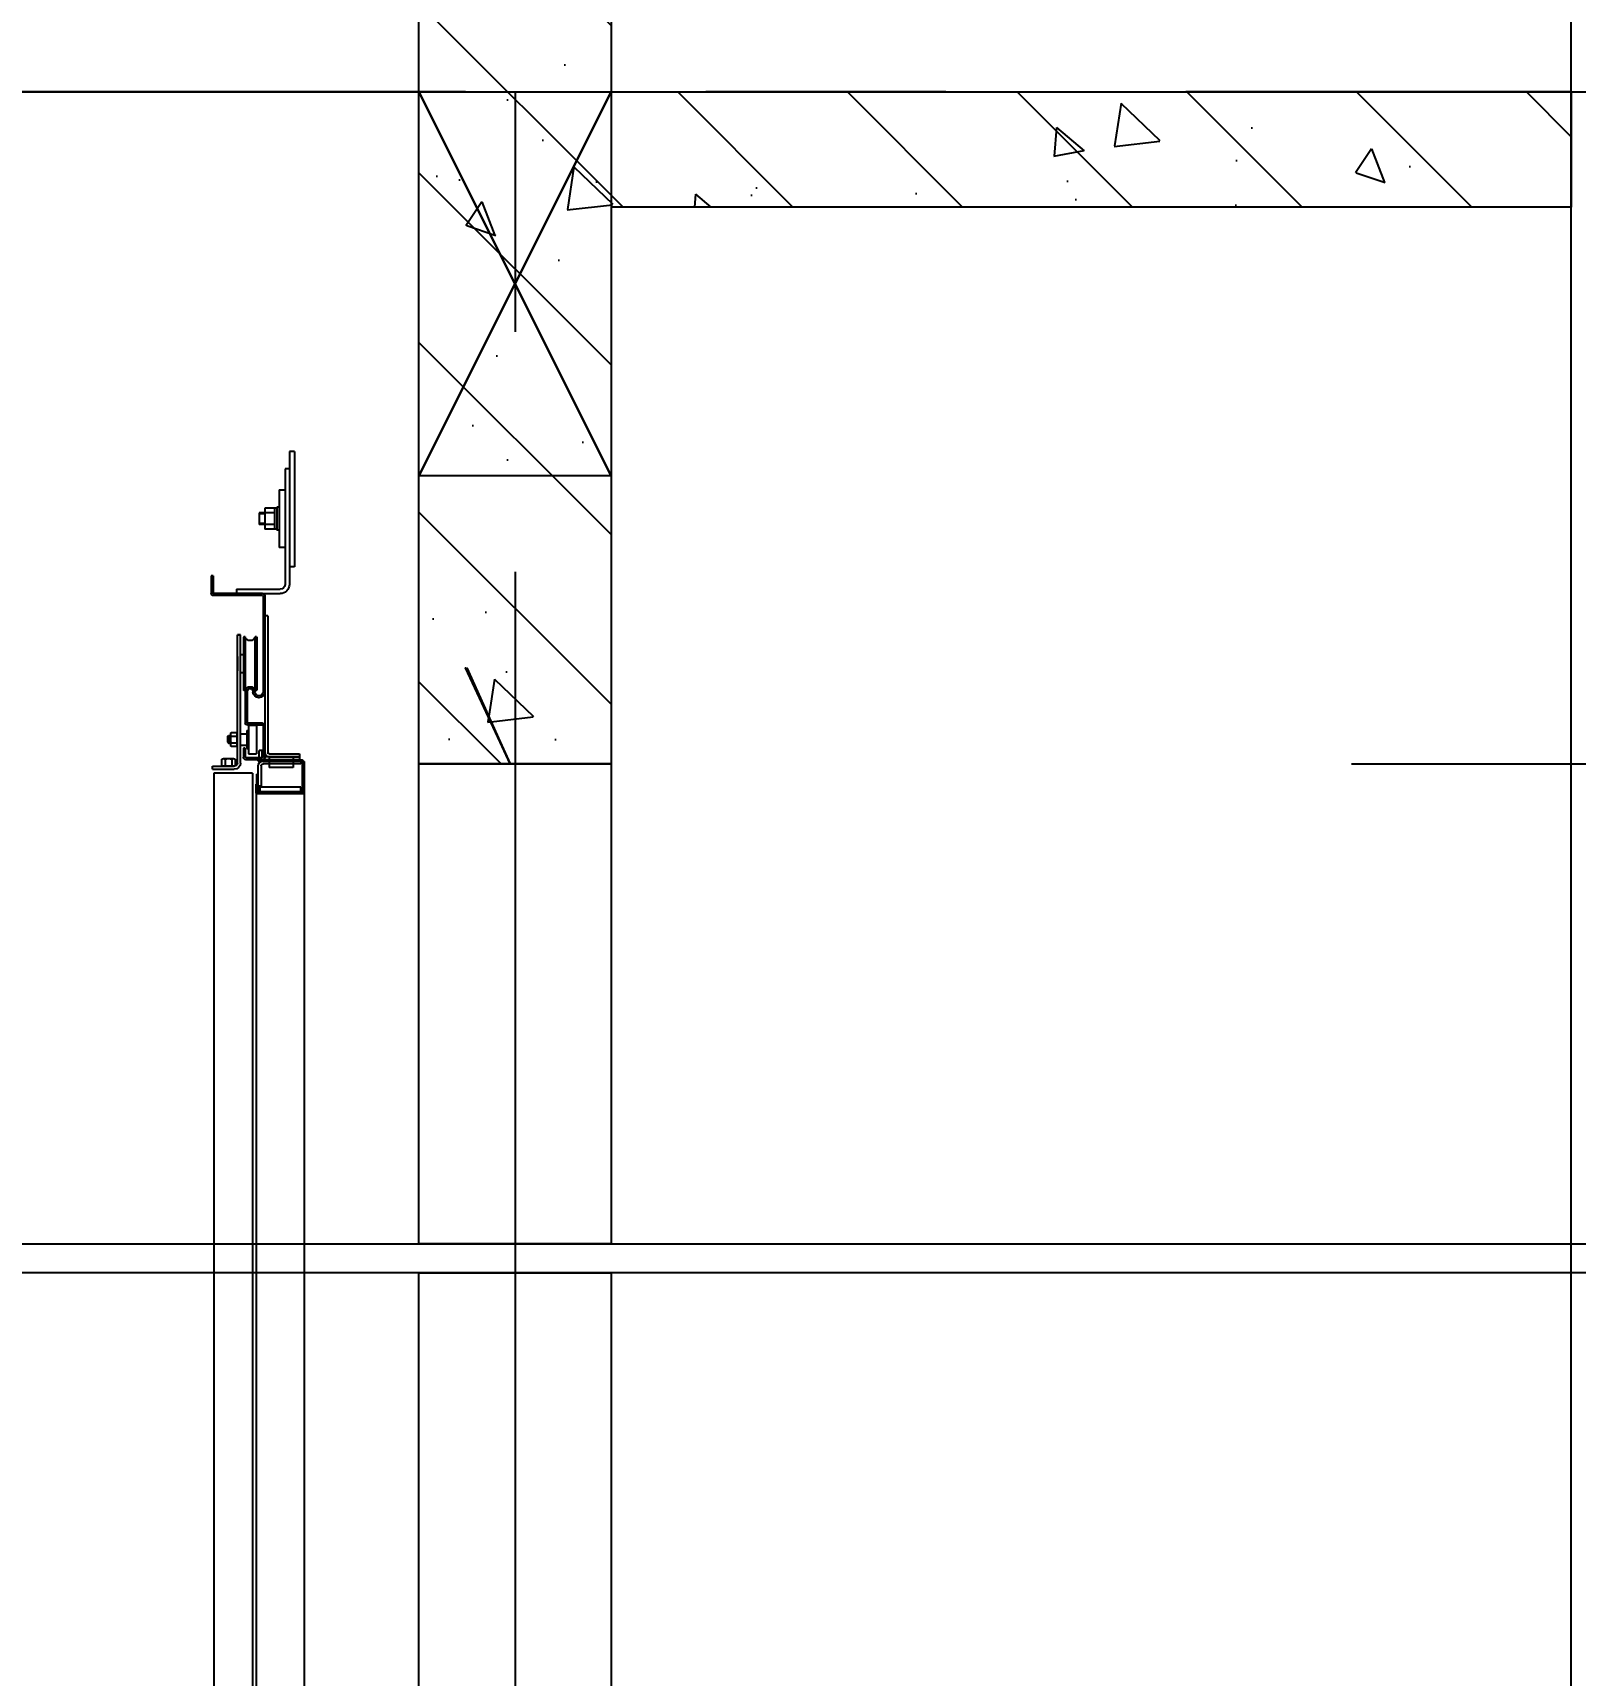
# Model space of a CAD drawing. Extents: x -678900 to 2378000, y 0 to 1840591.
# Drawn here: x -121628 to -120022, y 692771 to 694482 of the extents above; entities that cross this region are included whole.
import ezdxf

# ---------------------------------------------------------------- set-up
doc = ezdxf.new("R2010")
doc.units = 0
doc.header["$LTSCALE"] = 1000
doc.header["$MEASUREMENT"] = 0
doc.header["$PDMODE"] = 1
doc.linetypes.add('CENTER', pattern=[2, 1.25, -0.25, 0.25, -0.25])
doc.linetypes.add('DASH', pattern=[0.35, 0.25, -0.1])
doc.layers.get('0').update_dxf_attribs({"linetype": 'CONTINUOUS'})
doc.layers.get('DEFPOINTS').update_dxf_attribs({"color": 8, "linetype": 'CONTINUOUS'})
for name, color, linetype in [('AD-ARCH-AXIS', 1, 'CENTER'), ('AD-AXIS-AXIS', 1, 'CENTER'), ('AD-DIMS-INSD', 73, 'CONTINUOUS'), ('AD-INDX', 43, 'CONTINUOUS'), ('AE-ELEV-4', 251, 'CONTINUOUS'), ('AE-FLOR', 151, 'CONTINUOUS'), ('AE-HDWR-COVR', 8, 'CONTINUOUS'), ('AE-STRU-HACH', 40, 'CONTINUOUS'), ('AE-WALL', 255, 'CONTINUOUS'), ('AE-WALL-HACH', 15, 'CONTINUOUS'), ('C-XREF-INT', 7, 'CONTINUOUS')]:
    doc.layers.add(name, color=color, linetype=linetype)
doc.layers.add('DEFPOINTS-1', color=251, linetype='CONTINUOUS', plot=False)
doc.styles.add('TH-STYLE3', font='TSSDENG', dxfattribs={"width": 0.7, "bigfont": 'TSSDCHN'})
doc.dimstyles.new('TH-DIM50', dxfattribs={"dimscale": 50, "dimtxt": 2.5, "dimasz": 1, "dimexe": 1, "dimexo": 1, "dimgap": 1.5, "dimtad": 1, "dimdec": 0, "dimdsep": 46, "dimtxsty": 'TH-STYLE3', "dimblk1": 'ARCHTICK', "dimblk2": 'ARCHTICK', "dimsah": 1, "dimcen": -1, "dimclrd": 256, "dimclre": 256, "dimclrt": 256, "dimazin": 0, "dimtfac": 1, "dimtdec": 0, "dimtix": 1, "dimtmove": 2, "dimatfit": 0, "dimldrblk": 'ARCHTICK', "dimfxl": 0, "dimtolj": 1, "dimtzin": 0, "dimlwd": -1, "dimlwe": -1, "dimarcsym": 0})

# ---------------------------------------------------------------- blocks, each defined once
blk = doc.blocks.new('DXMX_View_SectionJoint_DEFAULT_191026113000218197')
at = {"layer": 'AE-STRU-HACH'}
h = blk.add_hatch(dxfattribs=at)
h.set_pattern_fill('钢筋混凝土', color=40, scale=50, style=0)
h.set_pattern_definition([(315, (0, 0), (88.38835, 88.38835), []), (320, (0, 0), (-31.376, -358.63), [37.5, -412.5]), (265, (0, 0), (376.096, 69.3757), [30, -330]), (10.4514, (-2.6, -29.9), (344.72, -289.2547), [31.87, -350.571]), (316.1842, (100, -2e-14), (-82.7595, -533.6205), [56.25, -618.75]), (6.6356, (93.1, -44.47), (487.059, -467.331), [47.805, -525.856]), (261.1842, (100, -2e-14), (487.059, -467.331), [45, -495]), (291, (75, -50), (-201.3094, -298.4535), [37.5, -412.5]), (236, (75, -50), (362.575, -121.6577), [30, -330]), (341.4514, (58.22, -74.87), (161.265, -420.1113), [31.87, -350.571]), (307.5, (0, 0), (166.4469, -6.0799), [0, -326, 0, -335, 0, -331.25]), (277.5, (0, 0), (197.2059, -131.5348), [0, -191, 0, -318.5, 0, -126.25]), (237.5, (2e-14, 111.5), (-11.2774, -266.9112), [0, -125, 0, -390, 0, -517.5]), (227.5, (3e-14, 161.5), (50.0525, -291.593), [0, -162.5, 0, -259, 0, -367.5])])
h.paths.add_polyline_path([(-7900, 20044.975163), (-8900, 20044.975163), (-8900, 19764.975163), (-9100, 19764.975163), (-9100, 20044.975163), (-10300, 20044.975163), (-10300, 21164.975163), (-10100, 21164.975163), (-10100, 20164.975163), (-7900, 20164.975163), (-7900, 21164.975163), (-7700, 21164.975163), (-7700, 19914.975163), (-6800, 19914.975163), (-6800, 19814.975163), (-7700, 19814.975163), (-7700, 19414.975163), (-7900, 19414.975163)], flags=0)
h.paths.add_polyline_path([(-11400, 19964.975163), (-11200, 19964.975163), (-11200, 19464.975163), (-11400, 19464.975163)], flags=0)
h.paths.add_polyline_path([(-11400, 18464.975163), (-11200, 18464.975163), (-11200, 18364.975163), (-11400, 18364.975163)], flags=0)
h.paths.add_polyline_path([(-7900, 17114.975163), (-10100, 17114.975163), (-10100, 16864.975163), (-10300, 16864.975163), (-10300, 17264.975163), (-7700, 17264.975163), (-7700, 16864.975163), (-7900, 16864.975163)], flags=0)
h.paths.add_polyline_path([(-11400, 16265.025163), (-11200, 16265.025163), (-11200, 15664.975163), (-10100, 15664.975163), (-10100, 15264.975163), (-10300, 15264.975163), (-10300, 15544.975163), (-11200, 15544.975163), (-11200, 15064.975163), (-11400, 15064.975163)], flags=0)
h.paths.add_polyline_path([(-7850, 15064.975163), (-7815.33, 14987.925163), (-7805, 14964.975163), (-7815.57, 14987.695163), (-7851.53, 15064.975163), (-7805, 14964.975163), (-7900, 14964.975163), (-7900, 16264.975163), (-7700, 16264.975163), (-7700, 15664.975163), (-6700, 15664.975163), (-6700, 15544.975163), (-7700, 15544.975163), (-7700, 14964.975163), (-7805, 14964.975163)], flags=0)
at = {"layer": 'AE-WALL-HACH'}
h = blk.add_hatch(dxfattribs=at)
h.set_pattern_fill('加气混凝土', color=15, scale=50, style=0)
h.set_pattern_definition([(270, (-183, -177), (600, -300), [0, -600]), (270, (-264, 174), (600, -300), [0, -600]), (270, (-270, -21), (600, -300), [0, -600]), (270, (-93, -234), (600, -300), [0, -600]), (270, (-300, 15), (600, -300), [0, -600]), (270, (285, -294), (600, -300), [0, -600]), (270, (237, -111), (600, -300), [0, -600]), (270, (162, -207), (600, -300), [0, -600]), (270, (150, 282), (600, -300), [0, -600]), (270, (123, -12), (600, -300), [0, -600]), (270, (-30, 102), (600, -300), [0, -600]), (270, (-255, 96), (600, -300), [0, -600]), (270, (-279, -129), (600, -300), [0, -600]), (270, (-15, -294), (600, -300), [0, -600]), (270, (-108, 267), (600, -300), [0, -600]), (270, (-6, 216), (600, -300), [0, -600]), (270, (-48, -18), (600, -300), [0, -600]), (270, (-135, 66), (600, -300), [0, -600]), (270, (63, 114), (600, -300), [0, -600]), (270, (288, 39), (600, -300), [0, -600]), (270, (-234, 243), (600, -300), [0, -600]), (270, (165, -87), (600, -300), [0, -600]), (270, (174, 192), (600, -300), [0, -600]), (270, (252, 240), (600, -300), [0, -600]), (40.6013, (97.143, -257.143), (1800.00001, 1499.999983), [26.342, -11037.111]), (288.43495, (108.57, -214.29), (600, -1500), [27.105, -3767.628]), (0, (82.86, -214.3), (600, -300), [25.714, -1174.286]), (71.56505, (74.29, -240), (599.99996, 1500), [27.105, -3767.628]), (323.1301, (74.29, -240), (600, -300), [28.571, -2971.428]), (45, (-231.43, -262.86), (600, 300), [24.244, -1672.813]), (315, (-231.43, -228.57), (600, -300), [24.244, -1672.813]), (45, (-248.57, -245.71), (600, 300), [24.244, -1672.813]), (315, (-248.57, -245.71), (600, -300), [24.244, -1672.813]), (26.565, (171.43, 25.7), (1200, 5e-05), [31.944, -638.877]), (90, (200, 40), (600, 300), [34.286, -565.714]), (333.435, (171.43, 88.57), (1200, -3e-06), [31.944, -638.877]), (26.565, (142.86, 74.3), (1200, 5e-05), [31.944, -638.877]), (270, (142.86, 74.3), (600, -300), [34.286, -565.714]), (333.435, (142.86, 40), (1200, -3e-06), [31.944, -638.877]), (17.10273, (-31.429, -200), (3000.000005, 899.999966), [38.861, -16282.9025]), (53.97263, (5.714, -188.57), (4199.999995, 5699.99993), [38.861, -8122.02]), (90, (28.6, -157.14), (600, 300), [37.143, -562.857]), (306.02737, (5.714, -88.57), (4199.999955, -5699.99996), [38.861, -8122.02]), (341.56505, (-28.57, -77.14), (3000, -900), [36.14, -3758.593]), (17.10273, (-65.714, -88.571), (3000.000005, 899.999966), [38.861, -16282.9025]), (53.97263, (-88.57, -120), (4199.999995, 5699.99993), [38.861, -8122.02]), (270, (-88.6, -120), (600, -300), [37.143, -562.857]), (306.02737, (-88.57, -157.143), (4199.999955, -5699.99996), [38.861, -8122.02]), (341.56505, (-65.71, -188.57), (3000, -900), [36.14, -3758.593]), (60.2551, (248.57, -205.714), (600, 900), [23.035, -4814.32]), (0, (237.14, -185.7), (600, -300), [22.857, -1177.143]), (299.74488, (237.14, -185.714), (600, -900), [23.035, -4814.32]), (26.565, (-177.14, -65.7), (1200, 5e-05), [31.944, -638.877]), (78.69007, (-148.57, -51.43), (599.99998, 2700), [29.137, -6089.686]), (311.18593, (-162.857, 3e-14), (6599.999942, -7499.999955), [30.372, -12725.802]), (0, (-191.43, 4e-14), (600, -300), [28.571, -1171.428]), (48.81407, (-211.429, -22.857), (6600.000042, 7499.999867), [30.372, -12725.802]), (286.69924, (-211.429, -22.857), (2999.99997, -9899.999926), [29.829, -12498.538]), (330.9454, (-202.857, -51.43), (599.999995, -300), [29.416, -12325.34]), (19.9831, (74.286, 185.714), (4199.99999, 1500.000006), [33.442, -14012.1975]), (65.55605, (105.714, 197.143), (1799.999963, 3900.000015), [34.523, -14465.1315]), (294.44395, (105.714, 260), (1799.99999, -3900.000002), [34.523, -14465.1315]), (340.01689, (74.286, 271.429), (4199.99999, -1500.000005), [33.442, -14012.1975]), (19.9831, (42.857, 260), (4199.99999, 1500.000006), [33.442, -14012.1975]), (70.0169, (31.43, 228.57), (599.99997, 1500), [33.442, -6989.378]), (289.9831, (31.43, 228.57), (600, -1499.99999), [33.442, -6989.378]), (340.01689, (42.857, 197.143), (4199.99999, -1500.000005), [33.442, -14012.1975]), (32.00538, (20, -37.14), (599.99997, 300.00004), [26.954, -5633.434]), (288.43495, (34.29, 2.86), (600, -1500), [27.105, -3767.628]), (0, (8.57, 2.86), (600, -300), [25.714, -1174.286]), (71.56505, (-4e-15, -22.86), (599.99996, 1500), [27.105, -3767.628]), (324.46232, (-4e-15, -22.857), (2999.999996, -2099.999997), [24.578, -10298.211]), (26.565, (-125.7, 137.14), (1200, 5e-05), [31.944, -638.877]), (90, (-97.14, 151.4), (600, 300), [31.429, -568.571]), (329.03624, (-125.714, 200), (600, -300), [33.32, -6963.822]), (30.96376, (-154.286, 182.857), (599.99997, 300.00004), [33.32, -6963.822]), (270, (-154.3, 182.86), (600, -300), [31.429, -568.571]), (333.435, (-154.3, 151.43), (1200, -3e-06), [31.944, -638.877])])
h.paths.add_polyline_path([(-10300, 20044.975163), (-10100, 20044.975163), (-10100, 17264.975163), (-10300, 17264.975163)], flags=0)
h.paths.add_polyline_path([(-11400, 19464.975163), (-11200, 19464.975163), (-11200, 18464.975163), (-11400, 18464.975163)], flags=0)
h.paths.add_polyline_path([(-7900, 17315.025163), (-7700, 17315.025163), (-7700, 17264.975163), (-7900, 17264.975163)], flags=0)
h.paths.add_polyline_path([(-10300, 16864.975163), (-10100, 16864.975163), (-10100, 15664.975163), (-10300, 15664.975163)], flags=0)
h.paths.add_polyline_path([(-7900, 16864.975163), (-7700, 16864.975163), (-7700, 16264.975163), (-7900, 16264.975163)], flags=0)
h.paths.add_polyline_path([(-10300, 15264.975163), (-10100, 15264.975163), (-10100, 14464.975163), (-10300, 14464.975163)], flags=0)
h.paths.add_polyline_path([(-7851.53, 15064.975163), (-7815.57, 14987.705163), (-7851.53, 15064.975163), (-7815.57, 14987.705163)], flags=0)
at = {"layer": 'AD-ARCH-AXIS', "color": 1, "flags": 128}
blk.add_lwpolyline([(-11548.576136, 15664.975163), (-6700, 15664.975163), (-11548.576136, 15664.975163), (-6700, 15664.975163)], dxfattribs=at)
blk.add_lwpolyline([(-11548.576136, 15664.975163), (-6700, 15664.975163), (-11548.576136, 15664.975163), (-6700, 15664.975163)], dxfattribs=at)
blk.add_lwpolyline([(-11548.576136, 15664.975163), (-6700, 15664.975163), (-11548.576136, 15664.975163), (-6700, 15664.975163)], dxfattribs=at)
at = {"layer": 'AE-FLOR', "ltscale": 0.3, "flags": 128}
for points in [[(-7900, 14964.975163), (-7700, 14964.975163), (-7700, 14464.975163), (-7900, 14464.975163), (-7900, 14964.975163)], [(-7700, 14434.975163), (-7700, 13634.985163), (-7900, 13634.985163), (-7900, 14434.975163), (-7700, 14434.975163)]]:
    blk.add_lwpolyline(points, dxfattribs=at)
at = {"layer": 'AE-STRU-HACH', "color": 7, "ltscale": 0.3, "flags": 128}
blk.add_lwpolyline([(-7850, 15064.975163), (-7815.33, 14987.925163), (-7805, 14964.975163), (-7815.57, 14987.695163), (-7851.53, 15064.975163), (-7805, 14964.975163), (-7900, 14964.975163), (-7900, 16264.975163), (-7700, 16264.975163), (-7700, 15664.975163), (-6700, 15664.975163), (-6700, 15544.975163), (-7700, 15544.975163), (-7700, 14964.975163), (-7805, 14964.975163), (-7850, 15064.975163)], close=True, dxfattribs=at)
at = {"layer": 'AE-WALL', "ltscale": 0.3, "flags": 128}
for points in [[(-7850, 15064.975163), (-7815.33, 14987.925163), (-7805, 14964.975163), (-7815.57, 14987.695163), (-7851.53, 15064.975163), (-7805, 14964.975163), (-7900, 14964.975163), (-7900, 16264.975163), (-7700, 16264.975163), (-7700, 15664.975163), (-6700, 15664.975163), (-6700, 15544.975163), (-7700, 15544.975163), (-7700, 14964.975163), (-7805, 14964.975163), (-7850, 15064.975163)], [(-7851.53, 15064.975163), (-7815.57, 14987.705163), (-7851.53, 15064.975163), (-7815.57, 14987.705163)]]:
    blk.add_lwpolyline(points, dxfattribs=at)
at = {"layer": 'AE-WALL-HACH', "color": 7, "ltscale": 0.3, "flags": 128}
blk.add_lwpolyline([(-7851.53, 15064.975163), (-7815.57, 14987.705163), (-7851.53, 15064.975163), (-7815.57, 14987.705163)], close=True, dxfattribs=at)
at = {"layer": 'DEFPOINTS-1', "ltscale": 0.3, "flags": 128}
for points in [[(-7900, 15664.975163), (-7700, 15664.975163), (-7700, 15264.975163), (-7900, 15264.975163), (-7900, 15664.975163)], [(-7700, 15664.975163), (-7900, 15264.975163), (-7700, 15664.975163), (-7900, 15264.975163)], [(-7700, 15264.975163), (-7900, 15664.975163), (-7700, 15264.975163), (-7900, 15664.975163)]]:
    blk.add_lwpolyline(points, dxfattribs=at)
blk = doc.blocks.new('_ArchTick')
at = {"color": 0, "linetype": 'ByBlock', "const_width": 0.4}
blk.add_lwpolyline([(-0.5, -0.5), (0.5, 0.5)], dxfattribs=at)
blk = doc.blocks.new('*D477')
at = {"layer": 'AD-DIMS-INSD'}
for p, q in [((6609.7, 15390.1), (7138.5, 15390.1)), ((7088.5, 13740), (7088.5, 15390.1)), ((6609.7, 13740), (7138.5, 13740))]:
    blk.add_line(p, q, dxfattribs=at)
at = {"layer": 'DEFPOINTS', "color": 0}
for p in [(6559.7, 15390.1), (7088.5, 15390.1), (6559.7, 13740)]:
    blk.add_point(p, dxfattribs=at)
at = {"layer": 'AD-DIMS-INSD', "xscale": 50, "yscale": 50, "zscale": 50}
for p, rotation in [((7088.5, 15390.1), 90), ((7088.5, 13740), 270)]:
    blk.add_blockref('_ArchTick', p, dxfattribs=dict(at, rotation=rotation))
at = {"layer": 'AD-DIMS-INSD', "insert": (6951, 14565), "char_height": 125, "attachment_point": 5, "rotation": 90, "style": 'TH-STYLE3'}
blk.add_mtext('\\A1;1650', dxfattribs=at)
blk = doc.blocks.new('*D494')
at = {"layer": 'AD-DIMS-INSD'}
for p, q in [((6609.7, 13740), (7138.5, 13740)), ((7088.5, 13040), (7088.5, 13740)), ((6609.7, 13040), (7138.5, 13040))]:
    blk.add_line(p, q, dxfattribs=at)
at = {"layer": 'DEFPOINTS', "color": 0}
for p in [(6559.7, 13740), (7088.5, 13740), (6559.7, 13040)]:
    blk.add_point(p, dxfattribs=at)
at = {"layer": 'AD-DIMS-INSD', "xscale": 50, "yscale": 50, "zscale": 50}
for p, rotation in [((7088.5, 13740), 90), ((7088.5, 13040), 270)]:
    blk.add_blockref('_ArchTick', p, dxfattribs=dict(at, rotation=rotation))
at = {"layer": 'AD-DIMS-INSD', "insert": (6951, 13390), "char_height": 125, "attachment_point": 5, "rotation": 90, "style": 'TH-STYLE3'}
blk.add_mtext('\\A1;700', dxfattribs=at)
blk = doc.blocks.new('*D495')
at = {"layer": 'AD-DIMS-INSD'}
for p, q in [((6609.7, 13040), (7138.5, 13040)), ((7088.5, 11710), (7088.5, 13040)), ((6609.7, 11710), (7138.5, 11710))]:
    blk.add_line(p, q, dxfattribs=at)
at = {"layer": 'DEFPOINTS', "color": 0}
for p in [(6559.7, 13040), (7088.5, 13040), (6559.7, 11710)]:
    blk.add_point(p, dxfattribs=at)
at = {"layer": 'AD-DIMS-INSD', "xscale": 50, "yscale": 50, "zscale": 50}
for p, rotation in [((7088.5, 13040), 90), ((7088.5, 11710), 270)]:
    blk.add_blockref('_ArchTick', p, dxfattribs=dict(at, rotation=rotation))
at = {"layer": 'AD-DIMS-INSD', "insert": (6951, 12359.9), "char_height": 125, "attachment_point": 5, "rotation": 90, "style": 'TH-STYLE3'}
blk.add_mtext('\\A1;2200', dxfattribs=at)
blk = doc.blocks.new('冲顶')
at = {"layer": 'AE-ELEV-4'}
for p, q in [((1332884.4, 856775.3), (1332889.9, 856775.3)), ((1332884.4, 856775.3), (1332884.4, 856655.3)), ((1332889.9, 856775.3), (1332889.9, 856655.3)), ((1332889.9, 856757.3), (1332889.9, 856636.8)), ((1332889.9, 856757.3), (1332894.4, 856757.3)), ((1332894.4, 856757.3), (1332894.4, 856636.8)), ((1332900.4, 856735.3), (1332894.4, 856735.3)), ((1332900.4, 856735.3), (1332900.4, 856675.3)), ((1332900.4, 856717.3), (1332902.9, 856717.3)), ((1332902.9, 856717.3), (1332902.9, 856693.3)), ((1332902.9, 856716.3), (1332915.4, 856716.3)), ((1332905.4, 856716.3), (1332905.4, 856694.3)), ((1332905.4, 856711.3), (1332921.4, 856711.3)), ((1332915.4, 856716.3), (1332915.4, 856694.3)), ((1332915.4, 856710.3), (1332921.4, 856710.3)), ((1332921.4, 856711.3), (1332921.4, 856699.3)), ((1332900.4, 856693.3), (1332902.9, 856693.3)), ((1332902.9, 856694.3), (1332915.4, 856694.3)), ((1332905.4, 856699.3), (1332921.4, 856699.3)), ((1332915.4, 856700.3), (1332921.4, 856700.3)), ((1332894.4, 856675.3), (1332900.4, 856675.3)), ((1332884.4, 856655.3), (1332889.9, 856655.3)), ((1332969.3, 856645.9), (1332969.3, 856627.8)), ((1332969.3, 856645.9), (1332971.3, 856645.9)), ((1332971.3, 856645.9), (1332971.3, 856627.8)), ((1332944.9, 856631.8), (1332899.4, 856631.8)), ((1332944.9, 856627.3), (1332899.4, 856627.3)), ((1332915.3, 856624.8), (1332915.3, 856525.1)), ((1332917.3, 856624.8), (1332917.3, 856525.1)), ((1332917.8, 856627.3), (1332968.8, 856627.3)), ((1332917.8, 856625.3), (1332968.8, 856625.3)), ((1332944.9, 856631.8), (1332944.9, 856627.3)), ((1332912.3, 856604.3), (1332912.3, 856461.8)), ((1332912.3, 856604.3), (1332915.3, 856604.3)), ((1332915.3, 856604.3), (1332915.3, 856461.8)), ((1332924.3, 856582.3), (1332923.8, 856581.8)), ((1332923.8, 856581.8), (1332923.8, 856526.8)), ((1332924.3, 856582.3), (1332925.6, 856582.3)), ((1332925.6, 856582.3), (1332925.6, 856582.1)), ((1332925.6, 856526.3), (1332925.6, 856582.3)), ((1332936.1, 856582.3), (1332936, 856582.1)), ((1332936.1, 856582.3), (1332937.3, 856582.3)), ((1332936.1, 856582.3), (1332936.1, 856526.3)), ((1332937.3, 856582.3), (1332937.8, 856581.8)), ((1332937.8, 856581.8), (1332937.8, 856554.3)), ((1332940.8, 856450.8), (1332940.8, 856584.3)), ((1332940.8, 856584.3), (1332944, 856584.3)), ((1332944, 856584.3), (1332940.8, 856584.3)), ((1332944, 856450.8), (1332944, 856584.3)), ((1332940.8, 856563.8), (1332937.8, 856563.8)), ((1332937.8, 856554.3), (1332937.8, 856526.8)), ((1332944, 856561.8), (1332944, 856546.8)), ((1332937.8, 856544.8), (1332940.8, 856544.8)), ((1332924.3, 856526.3), (1332923.8, 856526.8)), ((1332924.3, 856526.3), (1332925.6, 856526.3)), ((1332925.6, 856526.3), (1332925.6, 856526.6)), ((1332925.8, 856525.3), (1332925.8, 856525.1)), ((1332927.8, 856525.3), (1332927.8, 856525.1)), ((1332933.8, 856525.3), (1332933.8, 856492.8)), ((1332935.8, 856525.3), (1332935.8, 856492.8)), ((1332936.1, 856526.3), (1332936, 856526.6)), ((1332936.1, 856526.3), (1332937.3, 856526.3)), ((1332937.3, 856526.3), (1332937.8, 856526.8)), ((1332915.3, 856489.8), (1332915.3, 856464.3)), ((1332917.3, 856489.8), (1332917.3, 856464.3)), ((1332917.8, 856492.3), (1332933.3, 856492.3)), ((1332917.8, 856490.3), (1332933.3, 856490.3)), ((1332924.3, 856490.3), (1332924.3, 856475.3)), ((1332932.3, 856490.3), (1332924.3, 856490.3)), ((1332932.3, 856490.3), (1332932.3, 856460.3)), ((1332934.3, 856484.8), (1332934.3, 856465.8)), ((1332924.3, 856475.3), (1332924.3, 856460.3)), ((1332944.2, 856481.5), (1332944, 856481.5)), ((1332944, 856469.2), (1332944.2, 856469.2)), ((1332944.2, 856469.2), (1332944.2, 856481.5)), ((1332944.2, 856469.9), (1332944.2, 856480.7)), ((1332950.5, 856482.5), (1332944.8, 856482.5)), ((1332950.5, 856478.9), (1332944.8, 856478.9)), ((1332950.5, 856471.7), (1332944.8, 856471.7)), ((1332944.8, 856468.1), (1332950.5, 856468.1)), ((1332951, 856469.9), (1332951, 856480.7)), ((1332953.3, 856479.4), (1332951, 856479.4)), ((1332954.3, 856478.4), (1332951, 856478.4)), ((1332954.3, 856472.4), (1332951, 856472.4)), ((1332953.3, 856471.4), (1332951, 856471.4)), ((1332954.3, 856478.4), (1332953.3, 856479.4)), ((1332953.3, 856479.4), (1332953.3, 856471.4)), ((1332954.3, 856472.4), (1332953.3, 856471.4)), ((1332954.3, 856478.4), (1332954.3, 856472.4)), ((1332874.4, 856452.3), (1332874.4, 856419.8)), ((1332874.4, 856452.3), (1332875, 856452.3)), ((1332875, 856452.3), (1332875, 856419.8)), ((1332875, 856451.3), (1332875, 856422.3)), ((1332876.5, 856451.3), (1332876.5, 856422.3)), ((1332886.8, 856454.3), (1332878, 856454.3)), ((1332886.8, 856452.8), (1332878, 856452.8)), ((1332917.3, 856452.8), (1332878, 856452.8)), ((1332878, 856452.8), (1332878, 856449.8)), ((1332910.8, 856460.3), (1332879.5, 856460.3)), ((1332879.5, 856460.3), (1332879.5, 856457.3)), ((1332910.8, 856457.3), (1332879.5, 856457.3)), ((1332879.5, 856457.3), (1332918.3, 856457.3)), ((1332879.5, 856457.3), (1332879.5, 856454.3)), ((1332879.5, 856454.3), (1332885.8, 856454.3)), ((1332885.8, 856457.3), (1332885.8, 856446.3)), ((1332922.3, 856454.3), (1332889.3, 856454.3)), ((1332889.3, 856452.8), (1332922.3, 856452.8)), ((1332910.8, 856457.3), (1332910.8, 856446.3)), ((1332910.8, 856454.3), (1332921.3, 856454.3)), ((1332915.3, 856464.3), (1332915.3, 856456.8)), ((1332915.3, 856457.3), (1332917.3, 856457.3)), ((1332917.3, 856464.3), (1332917.3, 856456.8)), ((1332917.8, 856456.3), (1332935.3, 856456.3)), ((1332917.8, 856454.3), (1332935.3, 856454.3)), ((1332918.3, 856457.3), (1332918.3, 856463.8)), ((1332918.3, 856463.8), (1332921.3, 856463.8)), ((1332921.3, 856454.3), (1332921.3, 856463.8)), ((1332922.3, 856452.8), (1332922.3, 856454.3)), ((1332923.5, 856456.3), (1332923.5, 856454.3)), ((1332932.3, 856460.3), (1332924.3, 856460.3)), ((1332935.8, 856466.3), (1332935.8, 856456.8)), ((1332935.8, 856466.3), (1332937.8, 856466.3)), ((1332935.8, 856466.3), (1332937.8, 856466.3)), ((1332937.5, 856466.3), (1332936.3, 856466.3)), ((1332937.8, 856466.3), (1332937.8, 856456.8)), ((1332940.8, 856450.8), (1332940.8, 856461.1)), ((1332946.2, 856454.9), (1332946.2, 856448.1)), ((1332958.6, 856455.4), (1332948, 856455.4)), ((1332949.8, 856454.9), (1332949.8, 856448.1)), ((1332956.9, 856454.9), (1332956.9, 856448.1)), ((1332960.4, 856448.1), (1332960.4, 856454.9)), ((1332878, 856449.8), (1332917.3, 856449.8)), ((1332885.8, 856446.3), (1332910.8, 856446.3)), ((1332919.3, 856447.8), (1332919.3, 856426.8)), ((1332922.3, 856426.8), (1332922.3, 856447.8)), ((1332922.3, 856439.3), (1332923.8, 856439.3)), ((1332922.3, 856422.3), (1332922.3, 856439.3)), ((1332923.8, 856422.3), (1332923.8, 856439.3)), ((1332928.4, 856440.3), (1332968.4, 856440.3)), ((1332928.4, 856440.3), (1332928.4, 854323.7)), ((1332969.8, 856447.5), (1332947.3, 856447.5)), ((1332969.8, 856444.3), (1332947.3, 856444.3)), ((1332958.6, 856447.5), (1332948, 856447.5)), ((1332968.4, 856440.3), (1332968.4, 854323.7)), ((1332969.8, 856444.3), (1332969.8, 856447.5)), ((1332874.4, 856420.3), (1332874.4, 854291.7)), ((1332874.4, 856418.7), (1332924.4, 856418.7)), ((1332875.5, 856419.3), (1332923.3, 856419.3)), ((1332875.5, 856418.7), (1332923.3, 856418.7)), ((1332878, 856425.8), (1332920.8, 856425.8)), ((1332878, 856420.8), (1332878, 856425.8)), ((1332878, 856420.8), (1332920.8, 856420.8)), ((1332920.8, 856420.8), (1332878, 856420.8)), ((1332878, 856419.3), (1332920.8, 856419.3)), ((1332919.3, 856426.8), (1332922.3, 856426.8)), ((1332920.8, 856425.8), (1332920.8, 856420.8)), ((1332923.8, 856419.8), (1332923.8, 856428.7)), ((1332924.4, 856428.7), (1332923.8, 856428.7)), ((1332924.4, 856419.8), (1332924.4, 856428.7)), ((1332924.4, 856420.3), (1332924.4, 854293.7))]:
    blk.add_line(p, q, dxfattribs=at)
at = {"layer": 'AE-ELEV-4', "ltscale": 0.5}
for p, q in [((1332934.3, 856484.8), (1332932.3, 856484.8)), ((1332940.8, 856481.3), (1332934.3, 856481.3)), ((1332940.8, 856469.3), (1332934.3, 856469.3)), ((1332944.3, 856481.3), (1332944, 856481.3)), ((1332944.3, 856469.3), (1332944, 856469.3)), ((1332934.3, 856465.8), (1332932.3, 856465.8))]:
    blk.add_line(p, q, dxfattribs=at)
at = {"layer": 'AE-ELEV-4', "ltscale": 0.2}
blk.add_line((1332885.8, 856454.3), (1332910.8, 856454.3), dxfattribs=at)
at = {"layer": 'AE-ELEV-4'}
for centre, radius, start, end in [((1332899.4, 856636.8), 9.5, 180, 270), ((1332899.4, 856636.8), 5, 180, 270), ((1332917.8, 856624.8), 2.5, 90, 180), ((1332917.8, 856624.8), 0.5, 90, 180), ((1332968.8, 856627.8), 0.5, 270, 0), ((1332968.8, 856627.8), 2.5, 270, 0), ((1332930.8, 856583.8), 5.5, 198.5134, 341.4866), ((1332921.6, 856525.1), 6.25, 180, 0), ((1332921.6, 856525.1), 4.25, 180, 0), ((1332930.8, 856524.8), 5.5, 18.5134, 161.4866), ((1332930.8, 856525.3), 5, 0, 180), ((1332930.8, 856525.3), 3, 0, 180), ((1332917.8, 856489.8), 2.5, 90, 180), ((1332917.8, 856489.8), 0.5, 90, 180), ((1332933.3, 856492.8), 2.5, 270, 0), ((1332933.3, 856492.8), 0.5, 270, 0), ((1332933.3, 856492.8), 2.5, 270, 0), ((1332933.3, 856492.8), 0.5, 270, 0), ((1332947.4, 856480.7), 3.21, 145.9063, 214.0937), ((1332956.2, 856475.3), 12, 162.5674, 197.4326), ((1332947.4, 856469.9), 3.21, 145.9063, 214.0937), ((1332947.8, 856480.7), 3.21, 325.9063, 34.0937), ((1332939, 856475.3), 12, 342.5674, 17.4326), ((1332947.8, 856469.9), 3.21, 325.9063, 34.0937), ((1332878, 856451.3), 3, 90, 180), ((1332878, 856451.3), 1.5, 90, 180), ((1332910.8, 856461.8), 1.5, 270, 0), ((1332910.8, 856461.8), 4.5, 270, 0), ((1332917.8, 856456.8), 2.5, 180, 270), ((1332917.8, 856456.8), 0.5, 180, 270), ((1332917.3, 856447.8), 5, 0, 90), ((1332935.3, 856456.8), 0.5, 270, 0), ((1332935.3, 856456.8), 2.5, 270, 0), ((1332947.3, 856450.8), 6.5, 180, 270), ((1332947.3, 856450.8), 3.3, 180, 270), ((1332948, 856452.2), 3.2, 56.3278, 123.6722), ((1332953.3, 856443.4), 12, 72.7925, 107.2075), ((1332958.6, 856452.2), 3.2, 56.3278, 123.6722), ((1332917.3, 856447.8), 2, 0, 90), ((1332948, 856450.7), 3.2, 236.3278, 303.6722), ((1332953.3, 856459.5), 12, 252.7925, 287.2075), ((1332958.6, 856450.7), 3.2, 236.3278, 303.6722), ((1332875.5, 856419.8), 1.1, 180, 270), ((1332878, 856422.3), 3, 180, 270), ((1332875.5, 856419.8), 0.5, 180, 270), ((1332878, 856422.3), 1.5, 180, 270), ((1332920.8, 856422.3), 1.5, 270, 0), ((1332920.8, 856422.3), 3, 270, 0), ((1332923.3, 856419.8), 0.5, 270, 0), ((1332923.3, 856419.8), 1.1, 270, 0)]:
    blk.add_arc(centre, radius, start, end, dxfattribs=at)
blk = doc.blocks.new('电梯标高')
at = {"layer": 'AD-AXIS-AXIS'}
blk.add_line((1638.5, 13740), (7688.5, 13740), dxfattribs=at)
blk.add_lwpolyline([(5738.5, 19240), (5738.5, -2356.9)], dxfattribs=at)
at = {"layer": 'AD-INDX'}
for points in [[(6838.5, -745.1), (6838.5, 9080), (6733.5, 9118.2), (6943.5, 9155.2), (6838.5, 9192.5), (6838.5, 16434)], [(2738.5, 12540), (4703.6, 12540), (4741.9, 12645), (4778.9, 12435), (4816.1, 12540), (7038.5, 12540)], [(2738.5, 12510), (4703.6, 12510), (4741.9, 12615), (4778.9, 12405), (4816.1, 12510), (7038.5, 12510)]]:
    blk.add_lwpolyline(points, dxfattribs=at)
at = {"layer": 'AE-HDWR-COVR', "linetype": 'DASH', "xscale": -1}
blk.add_blockref('冲顶', (1338393.4, -843409.9), dxfattribs=at)
at = {"layer": 'AD-DIMS-INSD'}
for p1, p2, picture, middle in [((6559.7, 13740), (6559.7, 15390.1), '*D477', (6951, 14565)), ((6559.7, 13040), (6559.7, 13740), '*D494', (6951, 13390))]:
    dim = blk.add_aligned_dim(p1=p1, p2=p2, distance=-528.8, dimstyle='TH-DIM50', dxfattribs=at)
    dim.commit()
    dim.dimension.update_dxf_attribs({"geometry": picture, "text_midpoint": middle})
dim = blk.add_linear_dim(base=(7088.5, 13040), p1=(6559.7, 11710), p2=(6559.7, 13040), angle=90, text='2200', dimstyle='TH-DIM50', dxfattribs=at)
dim.commit()
dim.dimension.update_dxf_attribs({"geometry": '*D495', "text_midpoint": (6951, 12359.9), "dimtype": 129})

msp = doc.modelspace()

# ---------------------------------------------------------------- block references
msp.add_blockref('DXMX_View_SectionJoint_DEFAULT_191026113000218197', (-113326.1, 678755.8))

# ---------------------------------------------------------------- next in the draw order: block references
at = {"layer": 'C-XREF-INT'}
msp.add_blockref('电梯标高', (-126864.6, 680680.8), dxfattribs=at)

doc.saveas('drawing.dxf')
